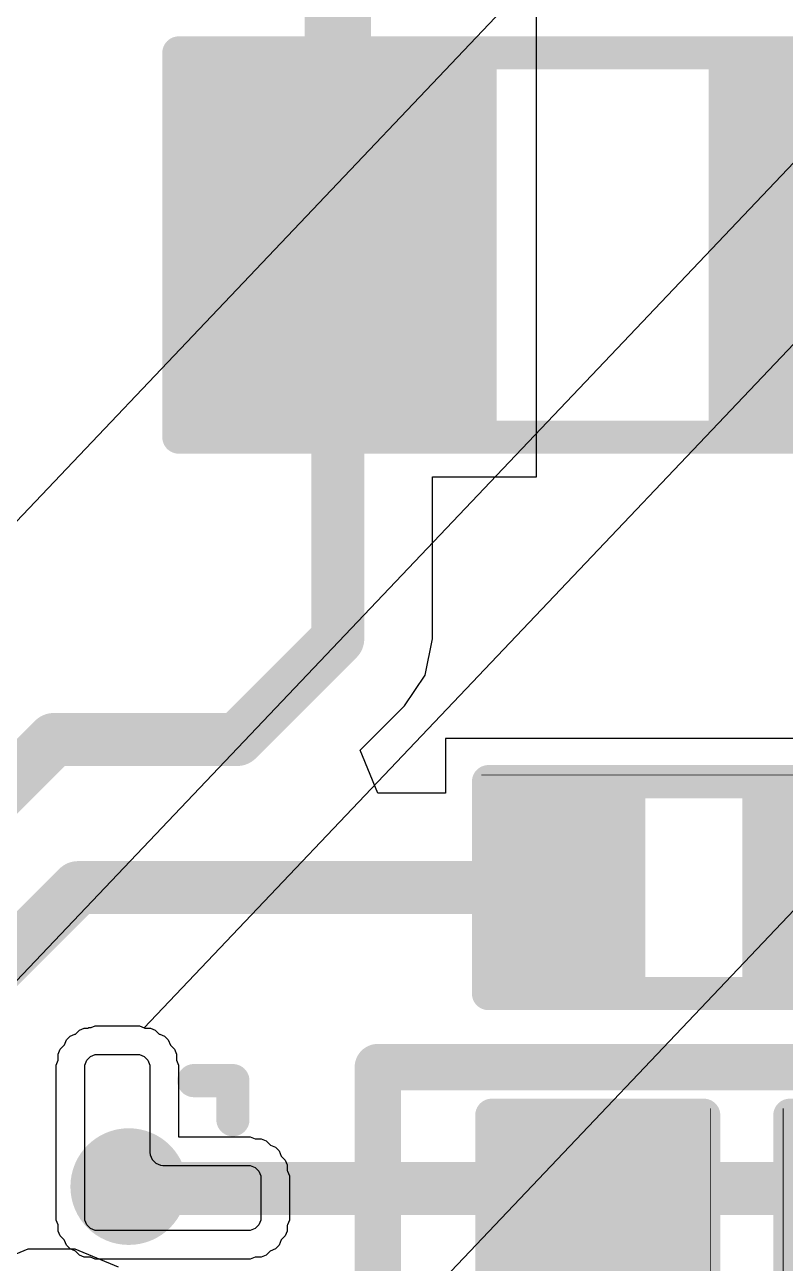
# Model space of a CAD drawing. Header units: inches. Extents: x -11 to 5379, y 0 to 5429.
# Drawn here: x 284.033 to 286.949, y 63.763 to 68.512 of the extents above; entities that cross this region are included whole.
import ezdxf

# ---------------------------------------------------------------- set-up
doc = ezdxf.new("R2010")
doc.units = ezdxf.units.IN
for name, color, linetype in [('PWR', 76, 'Continuous'), ('Top Layer', 1, 'Continuous'), ('Top Overlay', 2, 'Continuous'), ('Top Paste', 8, 'Continuous'), ('Top Solder', 216, 'Continuous')]:
    doc.layers.add(name, color=color, linetype=linetype)

# ---------------------------------------------------------------- blocks, each defined once
blk = doc.blocks.new('13_WQFN_HR__3_2__107')
at = {"layer": 'Top Layer'}
h = blk.add_hatch(color=1, dxfattribs=at)
edge = h.paths.add_edge_path()
edge.add_arc((0.6938, -1.1938), 0.1221, 0, 360)
at = {"layer": 'Top Paste'}
h = blk.add_hatch(color=8, dxfattribs=at)
edge = h.paths.add_edge_path()
edge.add_arc((0.6938, -1.1938), 0.1221, 0, 360)
at = {"layer": 'Top Solder'}
h = blk.add_hatch(color=216, dxfattribs=at)
edge = h.paths.add_edge_path()
edge.add_arc((0.6938, -1.1938), 0.2237, 0, 360)
at = {"layer": 'Top Layer'}
for p, q in [((0.5326, -1.0467), (0.5467, -1.0326)), ((0.5467, -1.0326), (0.5651, -1.025)), ((0.5651, -1.025), (0.575, -1.025)), ((0.575, -1.025), (0.575, -1.025)), ((0.575, -1.025), (1.15, -1.025)), ((1.15, -1.025), (1.1599, -1.025)), ((1.1599, -1.025), (1.1783, -1.0326)), ((1.1783, -1.0326), (1.1924, -1.0467)), ((0.525, -1.0651), (0.5326, -1.0467)), ((0.525, -1.075), (0.525, -1.0651)), ((0.525, -1.65), (0.525, -1.075)), ((1.1924, -1.0467), (1.2, -1.0651)), ((1.2, -1.0651), (1.2, -1.075)), ((1.2, -1.075), (1.2, -1.075)), ((1.2, -1.075), (1.2, -1.225)), ((1.2, -1.075), (1.2, -1.075)), ((1.2, -1.225), (1.2, -1.235)), ((0.8152, -1.276), (0.7972, -1.2835)), ((0.825, -1.275), (0.8152, -1.276)), ((1.15, -1.275), (0.825, -1.275)), ((1.1599, -1.275), (1.15, -1.275)), ((1.15, -1.275), (1.15, -1.275)), ((1.1783, -1.2674), (1.1599, -1.275)), ((1.1924, -1.2534), (1.1783, -1.2674)), ((1.2, -1.235), (1.1924, -1.2534)), ((0.776, -1.3153), (0.775, -1.325)), ((0.775, -1.325), (0.775, -1.325)), ((0.775, -1.325), (0.775, -1.65)), ((0.7834, -1.2973), (0.776, -1.3153)), ((0.7972, -1.2835), (0.7834, -1.2973)), ((0.525, -1.66), (0.525, -1.65)), ((0.525, -1.65), (0.525, -1.65)), ((0.5326, -1.6784), (0.525, -1.66)), ((0.775, -1.66), (0.7674, -1.6784)), ((0.775, -1.65), (0.775, -1.66)), ((0.5467, -1.6924), (0.5326, -1.6784)), ((0.5651, -1.7), (0.5467, -1.6924)), ((0.575, -1.7), (0.5651, -1.7)), ((0.725, -1.7), (0.575, -1.7)), ((0.7349, -1.7), (0.725, -1.7)), ((0.725, -1.7), (0.725, -1.7)), ((0.7533, -1.6924), (0.7349, -1.7)), ((0.7674, -1.6784), (0.7533, -1.6924))]:
    blk.add_line(p, q, dxfattribs=at)
at = {"layer": 'Top Overlay'}
for points in [[(1.1, -1.4433, 0.127, 0.127, 0), (1.1, -1.5933, 0.127, 0.127, 0)], [(0.95, -1.5933, 0.127, 0.127, 0), (1.1, -1.5933, 0.127, 0.127, 0)]]:
    blk.add_lwpolyline(points, format="xyseb", dxfattribs=at)
for points in [[(1.0683, -1.4433, 0.0635, 0.0635, 1), (1.1318, -1.4433, 0.0635, 0.0635, 1)], [(0.9183, -1.5933, 0.0635, 0.0635, 1), (0.9818, -1.5933, 0.0635, 0.0635, 1)], [(1.0683, -1.5933, 0.0635, 0.0635, 1), (1.1318, -1.5933, 0.0635, 0.0635, 1)], [(1.0683, -1.5933, 0.0635, 0.0635, 1), (1.1318, -1.5933, 0.0635, 0.0635, 1)]]:
    blk.add_lwpolyline(points, format="xyseb", close=True, dxfattribs=at)
at = {"layer": 'Top Solder'}
for p, q in [((-0.4227, 1.0466), (5365.8451, -5095.9711)), ((1.31, 1.075), (5365.8451, -5095.9711)), ((0.4689, -0.9549), (0.4873, -0.9473)), ((0.4873, -0.9472), (0.4891, -0.9465)), ((0.4873, -0.9473), (0.4873, -0.9472)), ((0.4891, -0.9465), (0.5046, -0.931)), ((0.5046, -0.931), (0.523, -0.9234)), ((0.523, -0.9234), (0.5448, -0.9234)), ((0.5448, -0.9234), (0.5467, -0.9227)), ((0.5467, -0.9227), (0.5651, -0.9151)), ((0.5467, -0.9227), (0.5467, -0.9227)), ((0.5651, -0.9151), (0.575, -0.9151)), ((0.575, -0.9151), (1.1499, -0.9151)), ((1.1499, -0.9151), (1.1599, -0.9151)), ((1.1599, -0.9151), (1.1783, -0.9227)), ((1.1783, -0.9227), (1.1783, -0.9227)), ((1.1783, -0.9227), (1.1801, -0.9234)), ((1.1801, -0.9234), (1.202, -0.9234)), ((1.202, -0.9234), (1.2204, -0.931)), ((1.2204, -0.931), (1.2345, -0.9451)), ((1.2345, -0.9451), (1.2345, -0.9451)), ((1.2345, -0.9451), (1.2358, -0.9465)), ((1.2358, -0.9465), (1.2377, -0.9472)), ((1.2377, -0.9472), (1.2377, -0.9472)), ((1.2377, -0.9472), (1.2561, -0.9549)), ((0.431, -1.0046), (0.4451, -0.9906)), ((0.4451, -0.9906), (0.4465, -0.9892)), ((0.4465, -0.9892), (0.4472, -0.9873)), ((0.4472, -0.9873), (0.4548, -0.9689)), ((0.4472, -0.9873), (0.4472, -0.9873)), ((0.4548, -0.9689), (0.4689, -0.9549)), ((1.2561, -0.9549), (1.2701, -0.9689)), ((1.2701, -0.9689), (1.2778, -0.9873)), ((1.2778, -0.9873), (1.2778, -0.9873)), ((1.2778, -0.9873), (1.2785, -0.9892)), ((1.2785, -0.9892), (1.2799, -0.9905)), ((1.2799, -0.9905), (1.2799, -0.9905)), ((1.2799, -0.9905), (1.294, -1.0046)), ((0.4234, -1.023), (0.431, -1.0046)), ((0.4234, -1.0449), (0.4234, -1.023)), ((1.294, -1.0046), (1.3016, -1.023)), ((1.3016, -1.023), (1.3016, -1.0371)), ((1.3016, -1.0371), (1.3043, -1.0402)), ((1.3043, -1.0402), (1.3036, -1.0498)), ((0.415, -1.0651), (0.4226, -1.0467)), ((0.415, -1.0751), (0.415, -1.0651)), ((0.415, -1.65), (0.415, -1.0751)), ((0.415, -1.0751), (0.415, -1.0751)), ((0.4226, -1.0467), (0.4234, -1.0449)), ((0.4226, -1.0467), (0.4226, -1.0467)), ((1.3036, -1.0498), (1.31, -1.0651)), ((1.31, -1.0651), (1.31, -1.075)), ((1.31, -1.075), (1.31, -1.075)), ((1.31, -1.075), (1.31, -1.075)), ((1.31, -1.075), (1.31, -1.075)), ((1.31, -1.075), (1.31, -1.075)), ((1.31, -1.075), (1.31, -1.225)), ((1.31, -1.225), (1.31, -1.235)), ((1.3016, -1.2771), (1.294, -1.2954)), ((1.3024, -1.2534), (1.3016, -1.2552)), ((1.3016, -1.2552), (1.3016, -1.2771)), ((1.31, -1.235), (1.3024, -1.2533)), ((1.3024, -1.2533), (1.3024, -1.2534)), ((1.3024, -1.2533), (5365.8451, -5095.9711)), ((1.2778, -1.3127), (1.2701, -1.3311)), ((1.2785, -1.3109), (1.2778, -1.3127)), ((1.2778, -1.3127), (1.2778, -1.3127)), ((1.2799, -1.3095), (1.2785, -1.3109)), ((1.294, -1.2954), (1.2799, -1.3095)), ((1.2799, -1.3095), (1.2799, -1.3095)), ((1.1802, -1.3766), (1.1783, -1.3774)), ((1.202, -1.3766), (1.1802, -1.3766)), ((1.2204, -1.369), (1.202, -1.3766)), ((1.2345, -1.355), (1.2204, -1.369)), ((1.2359, -1.3536), (1.2345, -1.355)), ((1.2345, -1.355), (1.2345, -1.355)), ((1.2561, -1.3452), (1.2359, -1.3536)), ((1.2701, -1.3311), (1.2561, -1.3452)), ((1.15, -1.385), (0.885, -1.385)), ((0.885, -1.385), (0.885, -1.65)), ((1.1599, -1.385), (1.15, -1.385)), ((1.15, -1.385), (1.15, -1.385)), ((1.1783, -1.3774), (1.1599, -1.385)), ((1.1783, -1.3774), (1.1783, -1.3774)), ((0.415, -1.66), (0.415, -1.65)), ((0.4226, -1.6784), (0.415, -1.66)), ((0.885, -1.66), (0.8774, -1.6783)), ((0.885, -1.65), (0.885, -1.66)), ((-0.4226, -1.6783), (5365.8451, -5095.9711)), ((0.4234, -1.6802), (0.4226, -1.6784)), ((0.4226, -1.6784), (0.4226, -1.6784)), ((0.4234, -1.7021), (0.4234, -1.6802)), ((0.431, -1.7204), (0.4234, -1.7021)), ((0.8766, -1.7021), (0.869, -1.7204)), ((0.8774, -1.6784), (0.8766, -1.6802)), ((0.8766, -1.6802), (0.8766, -1.7021)), ((0.8774, -1.6783), (0.8774, -1.6784)), ((0.4451, -1.7345), (0.431, -1.7204)), ((0.4465, -1.7359), (0.4451, -1.7345)), ((0.4451, -1.7345), (0.4451, -1.7345)), ((0.4548, -1.7561), (0.4465, -1.7359)), ((0.4689, -1.7702), (0.4548, -1.7561)), ((0.8451, -1.7561), (0.8311, -1.7702)), ((0.8528, -1.7377), (0.8451, -1.7561)), ((0.8535, -1.7359), (0.8528, -1.7377)), ((0.8528, -1.7377), (0.8528, -1.7377)), ((0.8549, -1.7345), (0.8535, -1.7359)), ((0.869, -1.7204), (0.8549, -1.7345)), ((0.8549, -1.7345), (0.8549, -1.7345)), ((0.4891, -1.7785), (0.4689, -1.7702)), ((0.4905, -1.78), (0.4891, -1.7785)), ((0.5046, -1.794), (0.4905, -1.78)), ((0.4905, -1.78), (0.4905, -1.78)), ((0.523, -1.8016), (0.5046, -1.794)), ((0.5448, -1.8016), (0.523, -1.8016)), ((0.5467, -1.8024), (0.5448, -1.8016)), ((0.5651, -1.81), (0.5467, -1.8024)), ((0.5467, -1.8024), (0.5467, -1.8024)), ((0.7533, -1.8024), (0.7349, -1.81)), ((0.7552, -1.8016), (0.7533, -1.8024)), ((0.7533, -1.8024), (0.7533, -1.8024)), ((0.777, -1.8016), (0.7552, -1.8016)), ((0.7954, -1.794), (0.777, -1.8016)), ((0.8095, -1.78), (0.7954, -1.794)), ((0.8109, -1.7786), (0.8095, -1.78)), ((0.8095, -1.78), (0.8095, -1.78)), ((0.8311, -1.7702), (0.8109, -1.7786)), ((0.575, -1.81), (0.5651, -1.81)), ((0.725, -1.81), (0.575, -1.81)), ((0.7349, -1.81), (0.725, -1.81)), ((0.725, -1.81), (0.725, -1.81)), ((0.725, -1.81), (0.725, -1.81)), ((0.725, -1.81), (0.725, -1.81))]:
    blk.add_line(p, q, dxfattribs=at)
blk = doc.blocks.new('R___0402_111')
at = {"layer": 'Top Layer'}
for points in [[(-0.6985, -0.3175), (-0.6985, 0.3175), (-0.2413, 0.3175), (-0.2413, -0.3175)], [(0.2413, -0.3175), (0.2413, 0.3175), (0.6985, 0.3175), (0.6985, -0.3175)]]:
    blk.add_hatch(color=1, dxfattribs=at).paths.add_polyline_path(points)
at = {"layer": 'Top Paste'}
for points in [[(-0.6985, -0.3175), (-0.6985, 0.3175), (-0.2413, 0.3175), (-0.2413, -0.3175)], [(0.2413, -0.3175), (0.2413, 0.3175), (0.6985, 0.3175), (0.6985, -0.3175)]]:
    blk.add_hatch(color=8, dxfattribs=at).paths.add_polyline_path(points)
at = {"layer": 'Top Solder'}
for points in [[(-0.7535, -0.3725), (-0.7535, 0.3725), (-0.1863, 0.3725), (-0.1863, -0.3725)], [(0.1863, -0.3725), (0.1863, 0.3725), (0.7535, 0.3725), (0.7535, -0.3725)]]:
    blk.add_hatch(color=216, dxfattribs=at).paths.add_polyline_path(points)
at = {"layer": 'Top Overlay'}
for points in [[(-0.7874, 0.4064, 0.127, 0.127, 0), (-0.7874, -0.4064, 0.127, 0.127, 0)], [(-0.7874, 0.4064, 0.127, 0.127, 0), (0.7874, 0.4064, 0.127, 0.127, 0)], [(0.7874, 0.4064, 0.127, 0.127, 0), (0.7874, -0.4064, 0.127, 0.127, 0)], [(-0.7874, -0.4064, 0.127, 0.127, 0), (0.7874, -0.4064, 0.127, 0.127, 0)], [(-0.8128, -0.4318, 0.00323, 0.00323, 0), (0.8128, -0.4318, 0.00323, 0.00323, 0)]]:
    blk.add_lwpolyline(points, format="xyseb", dxfattribs=at)
for points in [[(-0.8191, 0.4064, 0.0635, 0.0635, 1), (-0.7556, 0.4064, 0.0635, 0.0635, 1)], [(-0.8191, 0.4064, 0.0635, 0.0635, 1), (-0.7556, 0.4064, 0.0635, 0.0635, 1)], [(0.7556, 0.4064, 0.0635, 0.0635, 1), (0.8191, 0.4064, 0.0635, 0.0635, 1)], [(0.7556, 0.4064, 0.0635, 0.0635, 1), (0.8191, 0.4064, 0.0635, 0.0635, 1)], [(-0.8191, -0.4064, 0.0635, 0.0635, 1), (-0.7556, -0.4064, 0.0635, 0.0635, 1)], [(-0.8191, -0.4064, 0.0635, 0.0635, 1), (-0.7556, -0.4064, 0.0635, 0.0635, 1)], [(0.7556, -0.4064, 0.0635, 0.0635, 1), (0.8191, -0.4064, 0.0635, 0.0635, 1)], [(0.7556, -0.4064, 0.0635, 0.0635, 1), (0.8191, -0.4064, 0.0635, 0.0635, 1)], [(-0.8136, -0.4318, 0.00161, 0.00161, 1), (-0.812, -0.4318, 0.00161, 0.00161, 1)], [(0.812, -0.4318, 0.00161, 0.00161, 1), (0.8136, -0.4318, 0.00161, 0.00161, 1)]]:
    blk.add_lwpolyline(points, format="xyseb", close=True, dxfattribs=at)
blk = doc.blocks.new('RES_0805_112')
at = {"layer": 'Top Layer'}
for points in [[(-1.524, 0.635), (-0.508, 0.635), (-0.508, -0.635), (-1.524, -0.635)], [(0.508, 0.635), (1.524, 0.635), (1.524, -0.635), (0.508, -0.635)]]:
    blk.add_hatch(color=1, dxfattribs=at).paths.add_polyline_path(points)
at = {"layer": 'Top Paste'}
for points in [[(-1.524, 0.635), (-0.508, 0.635), (-0.508, -0.635), (-1.524, -0.635)], [(0.508, 0.635), (1.524, 0.635), (1.524, -0.635), (0.508, -0.635)]]:
    blk.add_hatch(color=8, dxfattribs=at).paths.add_polyline_path(points)
at = {"layer": 'Top Solder'}
for points in [[(-1.6256, 0.7366), (-0.4064, 0.7366), (-0.4064, -0.7366), (-1.6256, -0.7366)], [(0.4064, 0.7366), (1.6256, 0.7366), (1.6256, -0.7366), (0.4064, -0.7366)]]:
    blk.add_hatch(color=216, dxfattribs=at).paths.add_polyline_path(points)
at = {"layer": 'Top Overlay'}
for points in [[(1.6256, 0.7366, 0.127, 0.127, 0), (-1.6256, 0.7366, 0.127, 0.127, 0)], [(-1.6256, 0.7366, 0.127, 0.127, 0), (-1.6256, -0.7366, 0.127, 0.127, 0)], [(1.6256, 0.7366, 0.127, 0.127, 0), (1.6256, -0.7366, 0.127, 0.127, 0)], [(1.6256, -0.7366, 0.127, 0.127, 0), (-1.6256, -0.7366, 0.127, 0.127, 0)]]:
    blk.add_lwpolyline(points, format="xyseb", dxfattribs=at)
for points in [[(-1.65735, 0.7366, 0.0635, 0.0635, 1), (-1.59385, 0.7366, 0.0635, 0.0635, 1)], [(-1.65735, 0.7366, 0.0635, 0.0635, 1), (-1.59385, 0.7366, 0.0635, 0.0635, 1)], [(1.59385, 0.7366, 0.0635, 0.0635, 1), (1.65735, 0.7366, 0.0635, 0.0635, 1)], [(1.59385, 0.7366, 0.0635, 0.0635, 1), (1.65735, 0.7366, 0.0635, 0.0635, 1)], [(-1.65735, -0.7366, 0.0635, 0.0635, 1), (-1.59385, -0.7366, 0.0635, 0.0635, 1)], [(-1.65735, -0.7366, 0.0635, 0.0635, 1), (-1.59385, -0.7366, 0.0635, 0.0635, 1)], [(1.59385, -0.7366, 0.0635, 0.0635, 1), (1.65735, -0.7366, 0.0635, 0.0635, 1)], [(1.59385, -0.7366, 0.0635, 0.0635, 1), (1.65735, -0.7366, 0.0635, 0.0635, 1)]]:
    blk.add_lwpolyline(points, format="xyseb", close=True, dxfattribs=at)
blk = doc.blocks.new('R___0402_468')
at = {"layer": 'Top Layer'}
for points in [[(-0.6985, -0.3175), (-0.6985, 0.3175), (-0.2413, 0.3175), (-0.2413, -0.3175)], [(0.2413, -0.3175), (0.2413, 0.3175), (0.6985, 0.3175), (0.6985, -0.3175)]]:
    blk.add_hatch(color=1, dxfattribs=at).paths.add_polyline_path(points)
at = {"layer": 'Top Paste'}
for points in [[(-0.6985, -0.3175), (-0.6985, 0.3175), (-0.2413, 0.3175), (-0.2413, -0.3175)], [(0.2413, -0.3175), (0.2413, 0.3175), (0.6985, 0.3175), (0.6985, -0.3175)]]:
    blk.add_hatch(color=8, dxfattribs=at).paths.add_polyline_path(points)
at = {"layer": 'Top Solder'}
for points in [[(-0.7535, -0.3725), (-0.7535, 0.3725), (-0.1863, 0.3725), (-0.1863, -0.3725)], [(0.1863, -0.3725), (0.1863, 0.3725), (0.7535, 0.3725), (0.7535, -0.3725)]]:
    blk.add_hatch(color=216, dxfattribs=at).paths.add_polyline_path(points)
at = {"layer": 'Top Overlay'}
for points in [[(-0.7874, -0.4064, 0.127, 0.127, 0), (-0.7874, 0.4064, 0.127, 0.127, 0)], [(0.7874, 0.4064, 0.127, 0.127, 0), (-0.7874, 0.4064, 0.127, 0.127, 0)], [(0.7874, -0.4064, 0.127, 0.127, 0), (0.7874, 0.4064, 0.127, 0.127, 0)], [(0.7874, -0.4064, 0.127, 0.127, 0), (-0.7874, -0.4064, 0.127, 0.127, 0)], [(0.8128, -0.4318, 0.00323, 0.00323, 0), (-0.8128, -0.4318, 0.00323, 0.00323, 0)]]:
    blk.add_lwpolyline(points, format="xyseb", dxfattribs=at)
for points in [[(-0.8191, 0.4064, 0.0635, 0.0635, 1), (-0.7556, 0.4064, 0.0635, 0.0635, 1)], [(-0.8191, 0.4064, 0.0635, 0.0635, 1), (-0.7556, 0.4064, 0.0635, 0.0635, 1)], [(0.7556, 0.4064, 0.0635, 0.0635, 1), (0.8191, 0.4064, 0.0635, 0.0635, 1)], [(0.7556, 0.4064, 0.0635, 0.0635, 1), (0.8191, 0.4064, 0.0635, 0.0635, 1)], [(-0.8191, -0.4064, 0.0635, 0.0635, 1), (-0.7556, -0.4064, 0.0635, 0.0635, 1)], [(-0.8191, -0.4064, 0.0635, 0.0635, 1), (-0.7556, -0.4064, 0.0635, 0.0635, 1)], [(0.7556, -0.4064, 0.0635, 0.0635, 1), (0.8191, -0.4064, 0.0635, 0.0635, 1)], [(0.7556, -0.4064, 0.0635, 0.0635, 1), (0.8191, -0.4064, 0.0635, 0.0635, 1)], [(-0.8136, -0.4318, 0.00161, 0.00161, 1), (-0.812, -0.4318, 0.00161, 0.00161, 1)], [(0.812, -0.4318, 0.00161, 0.00161, 1), (0.8136, -0.4318, 0.00161, 0.00161, 1)]]:
    blk.add_lwpolyline(points, format="xyseb", close=True, dxfattribs=at)
blk = doc.blocks.new('R___0402_469')
at = {"layer": 'Top Layer'}
for points in [[(-0.6985, -0.3175), (-0.6985, 0.3175), (-0.2413, 0.3175), (-0.2413, -0.3175)], [(0.2413, -0.3175), (0.2413, 0.3175), (0.6985, 0.3175), (0.6985, -0.3175)]]:
    blk.add_hatch(color=1, dxfattribs=at).paths.add_polyline_path(points)
at = {"layer": 'Top Paste'}
for points in [[(-0.6985, -0.3175), (-0.6985, 0.3175), (-0.2413, 0.3175), (-0.2413, -0.3175)], [(0.2413, -0.3175), (0.2413, 0.3175), (0.6985, 0.3175), (0.6985, -0.3175)]]:
    blk.add_hatch(color=8, dxfattribs=at).paths.add_polyline_path(points)
at = {"layer": 'Top Solder'}
for points in [[(-0.7535, -0.3725), (-0.7535, 0.3725), (-0.1863, 0.3725), (-0.1863, -0.3725)], [(0.1863, -0.3725), (0.1863, 0.3725), (0.7535, 0.3725), (0.7535, -0.3725)]]:
    blk.add_hatch(color=216, dxfattribs=at).paths.add_polyline_path(points)
at = {"layer": 'Top Overlay'}
for points in [[(-0.7874, 0.4064, 0.127, 0.127, 0), (-0.7874, -0.4064, 0.127, 0.127, 0)], [(0.7874, 0.4064, 0.127, 0.127, 0), (-0.7874, 0.4064, 0.127, 0.127, 0)], [(0.7874, 0.4064, 0.127, 0.127, 0), (0.7874, -0.4064, 0.127, 0.127, 0)], [(0.7874, -0.4064, 0.127, 0.127, 0), (-0.7874, -0.4064, 0.127, 0.127, 0)], [(0.8128, -0.4318, 0.00323, 0.00323, 0), (-0.8128, -0.4318, 0.00323, 0.00323, 0)]]:
    blk.add_lwpolyline(points, format="xyseb", dxfattribs=at)
for points in [[(-0.8191, 0.4064, 0.0635, 0.0635, 1), (-0.7556, 0.4064, 0.0635, 0.0635, 1)], [(-0.8191, 0.4064, 0.0635, 0.0635, 1), (-0.7556, 0.4064, 0.0635, 0.0635, 1)], [(0.7556, 0.4064, 0.0635, 0.0635, 1), (0.8191, 0.4064, 0.0635, 0.0635, 1)], [(0.7556, 0.4064, 0.0635, 0.0635, 1), (0.8191, 0.4064, 0.0635, 0.0635, 1)], [(-0.8191, -0.4064, 0.0635, 0.0635, 1), (-0.7556, -0.4064, 0.0635, 0.0635, 1)], [(-0.8191, -0.4064, 0.0635, 0.0635, 1), (-0.7556, -0.4064, 0.0635, 0.0635, 1)], [(0.7556, -0.4064, 0.0635, 0.0635, 1), (0.8191, -0.4064, 0.0635, 0.0635, 1)], [(0.7556, -0.4064, 0.0635, 0.0635, 1), (0.8191, -0.4064, 0.0635, 0.0635, 1)], [(-0.8136, -0.4318, 0.00161, 0.00161, 1), (-0.812, -0.4318, 0.00161, 0.00161, 1)], [(0.812, -0.4318, 0.00161, 0.00161, 1), (0.8136, -0.4318, 0.00161, 0.00161, 1)]]:
    blk.add_lwpolyline(points, format="xyseb", close=True, dxfattribs=at)

msp = doc.modelspace()

# ---------------------------------------------------------------- linework, layer by layer
at = {"layer": 'PWR'}
for p, q in [((284.0447, 63.8174), (283.8778, 63.7483)), ((284.2253, 63.8174), (284.0447, 63.8174)), ((284.3922, 63.7483), (284.2253, 63.8174))]:
    msp.add_line(p, q, dxfattribs=at)
at = {"layer": 'Top Layer'}
for p, q in [((285.9949, 66.7784), (285.9949, 68.5564)), ((285.5955, 66.1575), (285.5955, 66.7784)), ((285.5955, 66.7784), (285.9949, 66.7784)), ((285.5679, 66.0187), (285.5955, 66.1575)), ((285.5955, 66.1575), (285.5955, 66.1575)), ((285.4893, 65.9011), (285.5679, 66.0187)), ((285.3186, 65.7304), (285.4893, 65.9011)), ((285.4893, 65.9011), (285.4893, 65.9011)), ((287.5507, 65.7751), (285.6457, 65.7751)), ((285.6457, 65.7751), (285.6457, 65.5662)), ((285.3867, 65.5662), (285.3186, 65.7304)), ((285.6457, 65.5662), (285.3867, 65.5662))]:
    msp.add_line(p, q, dxfattribs=at)
for points in [[(285.2329, 67.6674, 0.254, 0.254, 0), (285.2329, 70.0804, 0.254, 0.254, 0)], [(285.2329, 66.1575, 0.2032, 0.2032, 0), (285.2329, 67.6674, 0.2032, 0.2032, 0)], [(284.8469, 65.7714, 0.2032, 0.2032, 0), (285.2329, 66.1575, 0.2032, 0.2032, 0)], [(283.2374, 64.865, 0.2032, 0.2032, 0), (284.1438, 65.7714, 0.2032, 0.2032, 0)], [(284.1438, 65.7714, 0.2032, 0.2032, 0), (284.8469, 65.7714, 0.2032, 0.2032, 0)], [(283.7374, 64.7042, 0.2032, 0.2032, 0), (284.2368, 65.2036, 0.2032, 0.2032, 0)], [(284.2368, 65.2036, 0.2032, 0.2032, 0), (286.134, 65.2036, 0.2032, 0.2032, 0)], [(284.4312, 64.0571, 0.2032, 0.2032, 0), (284.439, 64.0493, 0.2032, 0.2032, 0)], [(284.439, 64.0493, 0.2032, 0.2032, 0), (287.337, 64.0493, 0.2032, 0.2032, 0)]]:
    msp.add_lwpolyline(points, format="xyseb", dxfattribs=at)
for points in [[(285.1694, 67.6674, 0.127, 0.127, 1), (285.2964, 67.6674, 0.127, 0.127, 1)], [(285.1821, 67.6674, 0.1016, 0.1016, 1), (285.2837, 67.6674, 0.1016, 0.1016, 1)], [(285.1821, 66.1575, 0.1016, 0.1016, 1), (285.2837, 66.1575, 0.1016, 0.1016, 1)], [(285.1821, 66.1575, 0.1016, 0.1016, 1), (285.2837, 66.1575, 0.1016, 0.1016, 1)], [(284.093, 65.7714, 0.1016, 0.1016, 1), (284.1946, 65.7714, 0.1016, 0.1016, 1)], [(284.093, 65.7714, 0.1016, 0.1016, 1), (284.1946, 65.7714, 0.1016, 0.1016, 1)], [(284.7961, 65.7714, 0.1016, 0.1016, 1), (284.8977, 65.7714, 0.1016, 0.1016, 1)], [(284.7961, 65.7714, 0.1016, 0.1016, 1), (284.8977, 65.7714, 0.1016, 0.1016, 1)], [(284.186, 65.2036, 0.1016, 0.1016, 1), (284.2876, 65.2036, 0.1016, 0.1016, 1)], [(284.186, 65.2036, 0.1016, 0.1016, 1), (284.2876, 65.2036, 0.1016, 0.1016, 1)], [(286.0832, 65.2036, 0.1016, 0.1016, 1), (286.1848, 65.2036, 0.1016, 0.1016, 1)], [(284.3804, 64.0571, 0.1016, 0.1016, 1), (284.482, 64.0571, 0.1016, 0.1016, 1)], [(284.3882, 64.0493, 0.1016, 0.1016, 1), (284.4898, 64.0493, 0.1016, 0.1016, 1)], [(284.3882, 64.0493, 0.1016, 0.1016, 1), (284.4898, 64.0493, 0.1016, 0.1016, 1)]]:
    msp.add_lwpolyline(points, format="xyseb", close=True, dxfattribs=at)
at = {"layer": 'Top Overlay'}
for points in [[(285.3865, 64.5153, 0.1778, 0.1778, 0), (289.6351, 64.5153, 0.1778, 0.1778, 0)], [(285.3865, 62.5762, 0.1778, 0.1778, 0), (285.3865, 64.5153, 0.1778, 0.1778, 0)]]:
    msp.add_lwpolyline(points, format="xyseb", dxfattribs=at)
msp.add_lwpolyline([(285.342, 64.5153, 0.0889, 0.0889, 1), (285.4309, 64.5153, 0.0889, 0.0889, 1)], format="xyseb", close=True, dxfattribs=at)
msp.add_lwpolyline([(285.342, 64.5153, 0.0889, 0.0889, 1), (285.4309, 64.5153, 0.0889, 0.0889, 1)], format="xyseb", close=True, dxfattribs=at)

# ---------------------------------------------------------------- block references
for name, p, rotation in [('13_WQFN_HR__3_2__107', (283.2374, 63.3634), 90), ('RES_0805_112', (286.2489, 67.6674), 180), ('R___0402_469', (286.5982, 65.2036), 180), ('R___0402_111', (286.2299, 63.5435), 90), ('R___0402_468', (287.3729, 63.5435), 270)]:
    msp.add_blockref(name, p, dxfattribs=dict(rotation=rotation))

doc.saveas('drawing.dxf')
